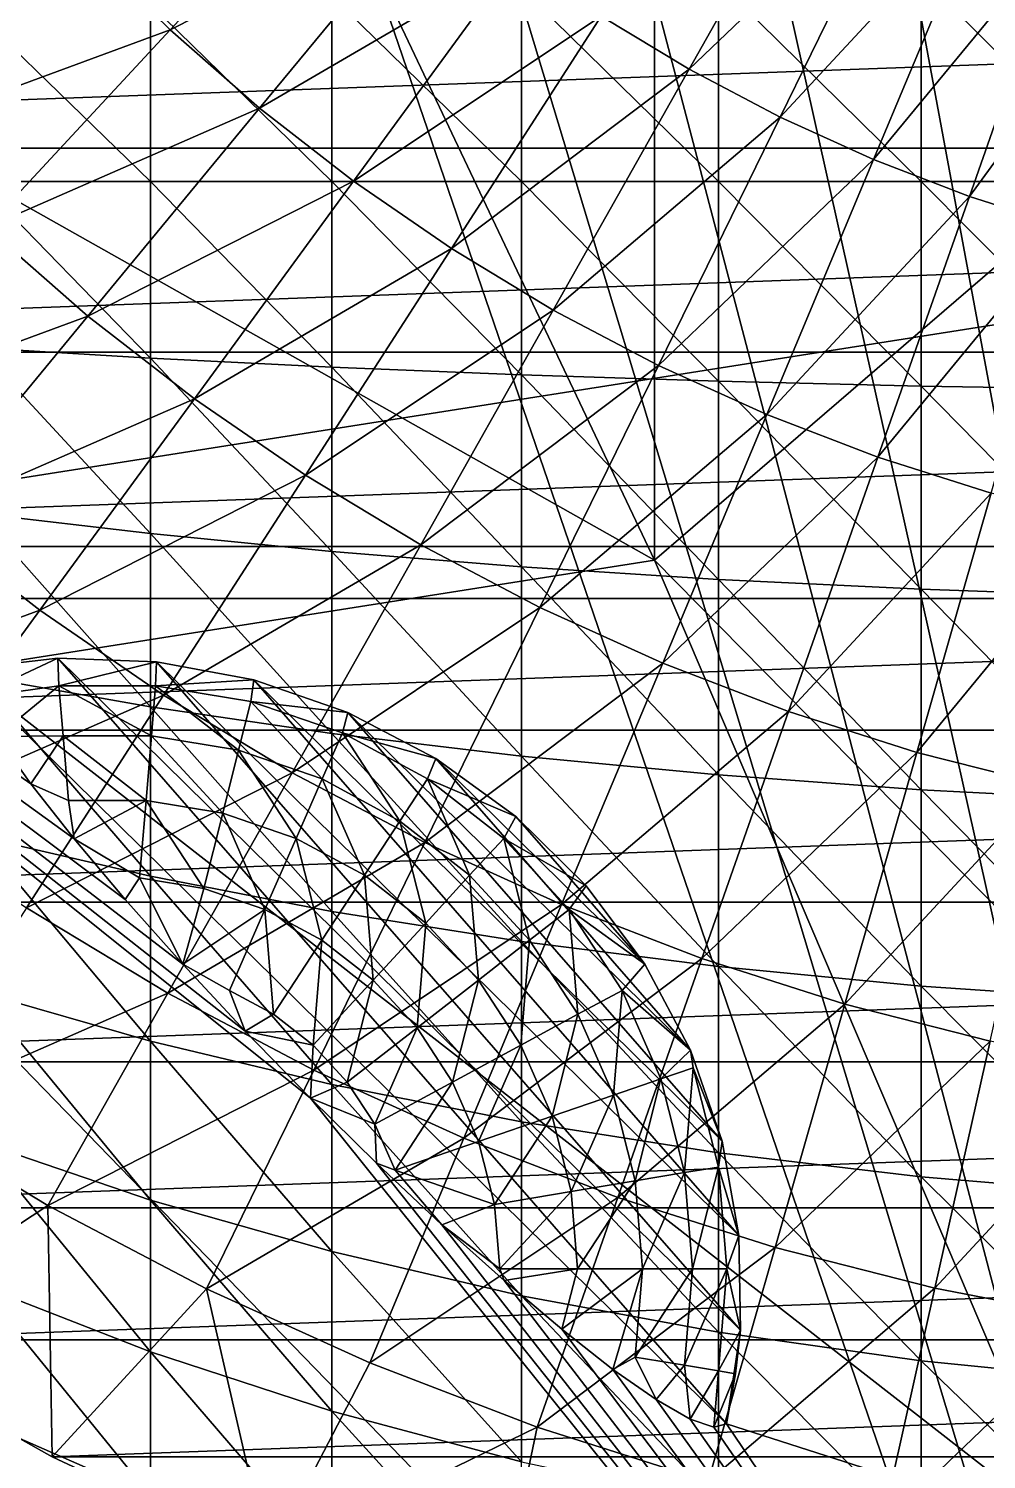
# Model space of a CAD drawing. Header units: metres. Extents: x -4.09 to 4.09, y -3.78 to 3.78.
# Drawn here: x -1.46 to -0.594, y -1.812 to -0.519 of the extents above; entities that cross this region are included whole.
import ezdxf

# ---------------------------------------------------------------- set-up
doc = ezdxf.new("R2010")
doc.units = ezdxf.units.M

msp = doc.modelspace()

# ---------------------------------------------------------------- linework, layer by layer
at = {"layer": 'statue_1', "color": 253}
for points in [[(-2.176662, 2.430878, 9.351602), (2.236946, 2.430878, 9.351602), (2.216392, -1.034236, 9.351602)], [(-2.157675, -1.034236, 9.351602), (-2.176662, 2.430878, 9.351602), (2.216392, -1.034236, 9.351602)], [(-0.721711, 2.184135, 19.965612), (-0.511846, 2.222768, 19.96899), (-0.086352, -3.568463, 19.462326)], [(-0.928254, 2.130369, 19.960907), (-0.721711, 2.184135, 19.965612), (-0.086352, -3.568463, 19.462326)], [(-1.130223, 2.061719, 19.954901), (-0.928254, 2.130369, 19.960907), (-0.086352, -3.568463, 19.462326)], [(-1.326677, 1.978532, 19.947624), (-1.130223, 2.061719, 19.954901), (-0.086352, -3.568463, 19.462326)], [(-1.516551, 1.881307, 19.939117), (-1.326677, 1.978532, 19.947624), (-0.086352, -3.568463, 19.462326)], [(-1.698718, 1.770547, 19.929426), (-1.516551, 1.881307, 19.939117), (-0.086352, -3.568463, 19.462326)], [(-1.872362, 1.646816, 19.918602), (-1.698718, 1.770547, 19.929426), (-0.086352, -3.568463, 19.462326)], [(-2.852064, -1.597279, 19.634781), (-1.872362, 1.646816, 19.918602), (-0.086352, -3.568463, 19.462326)], [(-0.120316, 1.510739, 20.097628), (-2.264017, -0.600407, 19.72538), (-2.264268, -0.634058, 19.72057)], [(-0.053453, 1.509987, 20.101959), (-0.120316, 1.510739, 20.097628), (-2.264268, -0.634058, 19.72057)], [(-2.258753, -0.639698, 19.720448), (-0.053453, 1.509987, 20.101959), (-2.264268, -0.634058, 19.72057)], [(-2.264017, -0.600407, 19.72538), (-0.120316, 1.510739, 20.097628), (-2.254116, -0.42692, 19.755968)], [(-2.258753, -0.639698, 19.720448), (-2.253239, -0.645307, 19.720566), (-0.053453, 1.509987, 20.101959)], [(-2.253239, -0.645307, 19.720566), (-2.247724, -0.650978, 19.720924), (-0.053453, 1.509987, 20.101959)], [(-0.053453, 1.509987, 20.101959), (-2.247724, -0.650978, 19.720924), (0.124578, 1.495825, 20.124771)], [(0.301167, 1.467062, 20.14677), (0.124578, 1.495825, 20.124771), (-2.247724, -0.650978, 19.720924)], [(0.475125, 1.423885, 20.167812), (0.301167, 1.467062, 20.14677), (-2.247724, -0.650978, 19.720924)], [(0.645385, 1.366579, 20.187757), (0.475125, 1.423885, 20.167812), (-2.247724, -0.650978, 19.720924)], [(0.810695, 1.295517, 20.20647), (0.645385, 1.366579, 20.187757), (-2.247724, -0.650978, 19.720924)], [(0.969989, 1.211201, 20.223824), (0.810695, 1.295517, 20.20647), (-2.247724, -0.650978, 19.720924)], [(1.122264, 1.114196, 20.239704), (0.969989, 1.211201, 20.223824), (-2.247724, -0.650978, 19.720924)], [(1.266393, 1.005159, 20.254005), (1.122264, 1.114196, 20.239704), (-2.247724, -0.650978, 19.720924)], [(1.401436, 0.88478, 20.266628), (1.266393, 1.005159, 20.254005), (-2.247724, -0.650978, 19.720924)], [(1.526577, 0.753905, 20.277493), (1.401436, 0.88478, 20.266628), (-2.247724, -0.650978, 19.720924)], [(-0.086352, -2.879025, 19.910021), (1.526577, 0.753905, 20.277493), (-2.247724, -0.650978, 19.720924)], [(-0.89429, 0.391671, 13.903325), (-0.89429, -0.999457, 13.903325), (-1.437844, 0.146119, 15.295901)], [(-0.518739, -1.380803, 13.903325), (-0.89429, -0.999457, 13.903325), (0.721648, 0.391671, 13.903325)], [(-0.89429, 0.391671, 13.903325), (0.721648, 0.391671, 13.903325), (-0.89429, -0.999457, 13.903325)], [(-0.89429, -0.999457, 13.903325), (-2.264268, -0.227238, 17.413246), (-1.437844, 0.146119, 15.295901)], [(3.348243, -0.166798, 15.068974), (-3.232, 0.082765, 16.714041), (-2.157675, -1.034236, 9.351602)], [(2.216392, -1.034236, 9.351602), (3.348243, -0.166798, 15.068974), (-2.157675, -1.034236, 9.351602)], [(-2.264268, -0.227238, 17.413246), (-0.89429, -0.999457, 13.903325), (-1.521439, -1.098279, 18.075314)], [(-0.942416, -0.508071, 1.334895), (-0.86302, -0.556041, 1.334895), (-0.737628, -0.333862, 1.419429)], [(-0.737628, -0.333862, 1.419429), (-0.86302, -0.556041, 1.334895), (-0.668759, -0.370083, 1.419429)], [(-1.408454, -0.44503, 1.23567), (-1.331941, -0.520447, 1.23567), (-1.161931, -0.337497, 1.334895)], [(-1.161931, -0.337497, 1.334895), (-1.331941, -0.520447, 1.23567), (-1.092122, -0.398627, 1.334895)], [(-1.480456, -0.365258, 1.23567), (-1.666007, -0.523048, 1.122091), (-1.408454, -0.44503, 1.23567)], [(-0.86302, -0.556041, 1.334895), (-0.780866, -0.599248, 1.334895), (-0.668759, -0.370083, 1.419429)], [(-0.780866, -0.599248, 1.334895), (-0.597885, -0.40223, 1.419429), (-0.668759, -0.370083, 1.419429)], [(-1.331941, -0.520447, 1.23567), (-1.251103, -0.591258, 1.23567), (-1.092122, -0.398627, 1.334895)], [(-1.251103, -0.591258, 1.23567), (-1.018867, -0.455558, 1.334895), (-1.092122, -0.398627, 1.334895)], [(-0.780866, -0.599248, 1.334895), (-0.696394, -0.637536, 1.334895), (-0.597885, -0.40223, 1.419429)], [(-0.597885, -0.40223, 1.419429), (-0.696394, -0.637536, 1.334895), (-0.525319, -0.430147, 1.419429)], [(-2.763894, -0.435097, 0.043246), (2.591253, -0.435097, 0.043246), (-2.665134, -0.627196, 0.043246)], [(2.492493, -0.627196, 0.043246), (-2.665134, -0.627196, 0.043246), (2.591253, -0.435097, 0.043246)], [(-0.609791, -0.670842, 1.334895), (-0.525319, -0.430147, 1.419429), (-0.696394, -0.637536, 1.334895)], [(-0.609791, -0.670842, 1.334895), (-0.451187, -0.45374, 1.419429), (-0.525319, -0.430147, 1.419429)], [(-1.666007, -0.523048, 1.122091), (-1.58448, -0.613442, 1.122091), (-1.408454, -0.44503, 1.23567)], [(-1.408454, -0.44503, 1.23567), (-1.58448, -0.613442, 1.122091), (-1.331941, -0.520447, 1.23567)], [(-1.251103, -0.591258, 1.23567), (-1.166317, -0.657182, 1.23567), (-1.018867, -0.455558, 1.334895)], [(-1.018867, -0.455558, 1.334895), (-1.166317, -0.657182, 1.23567), (-0.942416, -0.508071, 1.334895)], [(-0.609791, -0.670842, 1.334895), (-0.521371, -0.698979, 1.334895), (-0.451187, -0.45374, 1.419429)], [(-1.014293, -0.482629, 21.825294), (-0.836387, -0.657338, 21.901924), (-0.836387, -0.476895, 21.894463)], [(-0.653406, -0.657338, 21.956404), (-0.653406, -0.472414, 21.948753), (-0.836387, -0.476895, 21.894463)], [(-0.653406, -0.657338, 21.956404), (-0.836387, -0.476895, 21.894463), (-0.836387, -0.657338, 21.901924)], [(-0.46654, -0.657338, 21.995584), (-0.46654, -0.469156, 21.987801), (-0.653406, -0.472414, 21.948753)], [(-0.653406, -0.657338, 21.956404), (-0.46654, -0.657338, 21.995584), (-0.653406, -0.472414, 21.948753)], [(-1.3498, -0.497637, 21.644329), (-1.185806, -0.657338, 21.748665), (-1.185806, -0.489553, 21.741726)], [(-1.014293, -0.657338, 21.83252), (-1.014293, -0.482629, 21.825294), (-1.185806, -0.489553, 21.741726)], [(-1.014293, -0.657338, 21.83252), (-1.185806, -0.489553, 21.741726), (-1.185806, -0.657338, 21.748665)], [(-1.014293, -0.657338, 21.83252), (-0.836387, -0.657338, 21.901924), (-1.014293, -0.482629, 21.825294)], [(-1.3498, -0.657338, 21.650932), (-1.3498, -0.497637, 21.644329), (-1.505209, -0.506786, 21.533764)], [(-1.3498, -0.657338, 21.650932), (-1.185806, -0.657338, 21.748665), (-1.3498, -0.497637, 21.644329)], [(-1.3498, -0.657338, 21.650932), (-1.505209, -0.506786, 21.533764), (-1.505209, -0.657338, 21.539989)], [(-1.077709, -0.717998, 1.23567), (-0.942416, -0.508071, 1.334895), (-1.166317, -0.657182, 1.23567)], [(-1.077709, -0.717998, 1.23567), (-0.86302, -0.556041, 1.334895), (-0.942416, -0.508071, 1.334895)], [(-1.58448, -0.613442, 1.122091), (-1.497752, -0.698885, 1.122091), (-1.331941, -0.520447, 1.23567)], [(-1.497752, -0.698885, 1.122091), (-1.251103, -0.591258, 1.23567), (-1.331941, -0.520447, 1.23567)], [(-1.077709, -0.717998, 1.23567), (-0.98578, -0.77355, 1.23567), (-0.86302, -0.556041, 1.334895)], [(-0.98578, -0.77355, 1.23567), (-0.780866, -0.599248, 1.334895), (-0.86302, -0.556041, 1.334895)], [(-1.497752, -0.698885, 1.122091), (-1.406198, -0.779096, 1.122091), (-1.251103, -0.591258, 1.23567)], [(-1.251103, -0.591258, 1.23567), (-1.406198, -0.779096, 1.122091), (-1.166317, -0.657182, 1.23567)], [(-0.98578, -0.77355, 1.23567), (-0.890655, -0.823588, 1.23567), (-0.780866, -0.599248, 1.334895)], [(-0.780866, -0.599248, 1.334895), (-0.890655, -0.823588, 1.23567), (-0.696394, -0.637536, 1.334895)], [(-2.552651, -0.811556, 0.043246), (-2.665134, -0.627196, 0.043246), (2.492493, -0.627196, 0.043246)], [(2.379947, -0.811556, 0.043246), (-2.552651, -0.811556, 0.043246), (2.492493, -0.627196, 0.043246)], [(-0.890655, -0.823588, 1.23567), (-0.792835, -0.867955, 1.23567), (-0.696394, -0.637536, 1.334895)], [(-0.792835, -0.867955, 1.23567), (-0.609791, -0.670842, 1.334895), (-0.696394, -0.637536, 1.334895)], [(-2.247724, -0.650978, 19.720924), (-1.2642, -1.425076, 18.447083), (-1.205232, -1.485642, 18.451113)], [(-2.247724, -0.650978, 19.720924), (-1.320473, -1.364636, 18.428749), (-1.2642, -1.425076, 18.447083)], [(-2.247724, -0.650978, 19.720924), (-1.372547, -1.306138, 18.396658), (-1.320473, -1.364636, 18.428749)], [(-2.247724, -0.650978, 19.720924), (-1.418731, -1.251307, 18.351753), (-1.372547, -1.306138, 18.396658)], [(-2.247724, -0.650978, 19.720924), (-1.457772, -1.201739, 18.295361), (-1.418731, -1.251307, 18.351753)], [(-2.247724, -0.650978, 19.720924), (-1.488477, -1.158907, 18.229149), (-1.457772, -1.201739, 18.295361)], [(-2.247724, -0.650978, 19.720924), (-1.205232, -1.485642, 18.451113), (-0.086352, -2.879025, 19.910021)], [(-1.3498, -0.817039, 21.644329), (-1.505209, -0.657338, 21.539989), (-1.505209, -0.807859, 21.533764)], [(-1.3498, -0.817039, 21.644329), (-1.3498, -0.657338, 21.650932), (-1.505209, -0.657338, 21.539989)], [(-1.310008, -0.853792, 1.122091), (-1.166317, -0.657182, 1.23567), (-1.406198, -0.779096, 1.122091)], [(-1.3498, -0.657338, 21.650932), (-1.185806, -0.825092, 21.741726), (-1.185806, -0.657338, 21.748665)], [(-1.3498, -0.817039, 21.644329), (-1.185806, -0.825092, 21.741726), (-1.3498, -0.657338, 21.650932)], [(-1.310008, -0.853792, 1.122091), (-1.077709, -0.717998, 1.23567), (-1.166317, -0.657182, 1.23567)], [(-1.014293, -0.832016, 21.825294), (-1.185806, -0.657338, 21.748665), (-1.185806, -0.825092, 21.741726)], [(-1.014293, -0.832016, 21.825294), (-1.014293, -0.657338, 21.83252), (-1.185806, -0.657338, 21.748665)], [(-1.014293, -0.657338, 21.83252), (-0.836387, -0.83775, 21.894463), (-0.836387, -0.657338, 21.901924)], [(-1.014293, -0.832016, 21.825294), (-0.836387, -0.83775, 21.894463), (-1.014293, -0.657338, 21.83252)], [(-0.653406, -0.842262, 21.948753), (-0.836387, -0.657338, 21.901924), (-0.836387, -0.83775, 21.894463)], [(-0.653406, -0.842262, 21.948753), (-0.653406, -0.657338, 21.956404), (-0.836387, -0.657338, 21.901924)], [(-0.46654, -0.845489, 21.987801), (-0.46654, -0.657338, 21.995584), (-0.653406, -0.657338, 21.956404)], [(-0.653406, -0.842262, 21.948753), (-0.46654, -0.845489, 21.987801), (-0.653406, -0.657338, 21.956404)], [(-0.792835, -0.867955, 1.23567), (-0.692509, -0.906493, 1.23567), (-0.609791, -0.670842, 1.334895)], [(-0.609791, -0.670842, 1.334895), (-0.692509, -0.906493, 1.23567), (-0.521371, -0.698979, 1.334895)], [(-1.497752, -0.698885, 1.122091), (-1.658738, -0.872185, 0.994541), (-1.406198, -0.779096, 1.122091)], [(-0.590177, -0.939111, 1.23567), (-0.521371, -0.698979, 1.334895), (-0.692509, -0.906493, 1.23567)], [(-1.310008, -0.853792, 1.122091), (-1.209682, -0.922724, 1.122091), (-1.077709, -0.717998, 1.23567)], [(-1.077709, -0.717998, 1.23567), (-1.209682, -0.922724, 1.122091), (-0.98578, -0.77355, 1.23567)], [(-1.209682, -0.922724, 1.122091), (-1.10547, -0.985671, 1.122091), (-0.98578, -0.77355, 1.23567)], [(-0.98578, -0.77355, 1.23567), (-1.10547, -0.985671, 1.122091), (-0.890655, -0.823588, 1.23567)], [(-1.658738, -0.872185, 0.994541), (-1.556719, -0.961545, 0.994541), (-1.406198, -0.779096, 1.122091)], [(-1.556719, -0.961545, 0.994541), (-1.310008, -0.853792, 1.122091), (-1.406198, -0.779096, 1.122091)], [(-2.552651, -0.811556, 0.043246), (2.379947, -0.811556, 0.043246), (-2.426945, -0.987237, 0.043246)], [(2.254304, -0.987237, 0.043246), (-2.426945, -0.987237, 0.043246), (2.379947, -0.811556, 0.043246)], [(-1.3498, -0.975644, 21.624557), (-1.505209, -0.807859, 21.533764), (-1.505209, -0.957377, 21.515125)], [(-1.3498, -0.975644, 21.624557), (-1.3498, -0.817039, 21.644329), (-1.505209, -0.807859, 21.533764)], [(-1.3498, -0.817039, 21.644329), (-1.185806, -0.991718, 21.720957), (-1.185806, -0.825092, 21.741726)], [(-1.3498, -0.975644, 21.624557), (-1.185806, -0.991718, 21.720957), (-1.3498, -0.817039, 21.644329)], [(-1.014293, -1.005535, 21.803669), (-1.185806, -0.825092, 21.741726), (-1.185806, -0.991718, 21.720957)], [(-1.014293, -1.005535, 21.803669), (-1.014293, -0.832016, 21.825294), (-1.185806, -0.825092, 21.741726)], [(-1.10547, -0.985671, 1.122091), (-0.997749, -1.042351, 1.122091), (-0.890655, -0.823588, 1.23567)], [(-0.997749, -1.042351, 1.122091), (-0.792835, -0.867955, 1.23567), (-0.890655, -0.823588, 1.23567)], [(-1.014293, -0.832016, 21.825294), (-0.836387, -1.016972, 21.872124), (-0.836387, -0.83775, 21.894463)], [(-1.014293, -1.005535, 21.803669), (-0.836387, -1.016972, 21.872124), (-1.014293, -0.832016, 21.825294)], [(-0.653406, -1.025933, 21.925861), (-0.836387, -0.83775, 21.894463), (-0.836387, -1.016972, 21.872124)], [(-0.653406, -1.025933, 21.925861), (-0.653406, -0.842262, 21.948753), (-0.836387, -0.83775, 21.894463)], [(-0.46654, -1.032387, 21.964508), (-0.46654, -0.845489, 21.987801), (-0.653406, -0.842262, 21.948753)], [(-0.653406, -1.025933, 21.925861), (-0.46654, -1.032387, 21.964508), (-0.653406, -0.842262, 21.948753)], [(-1.556719, -0.961545, 0.994541), (-1.449625, -1.044763, 0.994541), (-1.310008, -0.853792, 1.122091)], [(-1.310008, -0.853792, 1.122091), (-1.449625, -1.044763, 0.994541), (-1.209682, -0.922724, 1.122091)], [(-0.997749, -1.042351, 1.122091), (-0.886832, -1.092639, 1.122091), (-0.792835, -0.867955, 1.23567)], [(-0.792835, -0.867955, 1.23567), (-0.886832, -1.092639, 1.122091), (-0.692509, -0.906493, 1.23567)], [(-0.773221, -1.136317, 1.122091), (-0.692509, -0.906493, 1.23567), (-0.886832, -1.092639, 1.122091)], [(-0.773221, -1.136317, 1.122091), (-0.590177, -0.939111, 1.23567), (-0.692509, -0.906493, 1.23567)], [(-1.337831, -1.121559, 0.994541), (-1.209682, -0.922724, 1.122091), (-1.449625, -1.044763, 0.994541)], [(-1.337831, -1.121559, 0.994541), (-1.10547, -0.985671, 1.122091), (-1.209682, -0.922724, 1.122091)], [(-0.773221, -1.136317, 1.122091), (-0.657229, -1.173258, 1.122091), (-0.590177, -0.939111, 1.23567)], [(-0.590177, -0.939111, 1.23567), (-0.657229, -1.173258, 1.122091), (-0.486028, -0.965649, 1.23567)], [(-1.556719, -0.961545, 0.994541), (-1.702352, -1.137977, 0.853454), (-1.449625, -1.044763, 0.994541)], [(-1.3498, -1.132087, 21.591755), (-1.505209, -0.957377, 21.515125), (-1.505209, -1.104859, 21.484207)], [(-1.3498, -1.132087, 21.591755), (-1.3498, -0.975644, 21.624557), (-1.505209, -0.957377, 21.515125)], [(-0.657229, -1.173258, 1.122091), (-0.539231, -1.203337, 1.122091), (-0.486028, -0.965649, 1.23567)], [(-1.3498, -0.975644, 21.624557), (-1.185806, -1.156087, 21.686499), (-1.185806, -0.991718, 21.720957)], [(-1.3498, -1.132087, 21.591755), (-1.185806, -1.156087, 21.686499), (-1.3498, -0.975644, 21.624557)], [(-2.288769, -1.153268, 0.043246), (-2.426945, -0.987237, 0.043246), (2.254304, -0.987237, 0.043246)], [(2.116128, -1.153268, 0.043246), (-2.288769, -1.153268, 0.043246), (2.254304, -0.987237, 0.043246)], [(-1.337831, -1.121559, 0.994541), (-1.221713, -1.191681, 0.994541), (-1.10547, -0.985671, 1.122091)], [(-1.221713, -1.191681, 0.994541), (-0.997749, -1.042351, 1.122091), (-1.10547, -0.985671, 1.122091)], [(-1.014293, -1.176673, 21.767788), (-1.185806, -0.991718, 21.720957), (-1.185806, -1.156087, 21.686499)], [(-1.014293, -1.176673, 21.767788), (-1.014293, -1.005535, 21.803669), (-1.185806, -0.991718, 21.720957)], [(-0.518739, -1.879678, 16.732563), (-1.521439, -1.098279, 18.075314), (-0.89429, -0.999457, 13.903325)], [(-1.014293, -1.005535, 21.803669), (-0.836387, -1.193686, 21.835068), (-0.836387, -1.016972, 21.872124)], [(-1.014293, -1.176673, 21.767788), (-0.836387, -1.193686, 21.835068), (-1.014293, -1.005535, 21.803669)], [(-0.518739, -1.380803, 13.903325), (-0.518739, -1.879678, 16.732563), (-0.89429, -0.999457, 13.903325)], [(-0.653406, -1.207065, 21.887878), (-0.836387, -1.016972, 21.872124), (-0.836387, -1.193686, 21.835068)], [(-0.653406, -1.207065, 21.887878), (-0.653406, -1.025933, 21.925861), (-0.836387, -1.016972, 21.872124)], [(-0.46654, -1.216684, 21.925861), (-0.46654, -1.032387, 21.964508), (-0.653406, -1.025933, 21.925861)], [(-0.653406, -1.207065, 21.887878), (-0.46654, -1.216684, 21.925861), (-0.653406, -1.025933, 21.925861)], [(-1.702352, -1.137977, 0.853454), (-1.584605, -1.229437, 0.853454), (-1.449625, -1.044763, 0.994541)], [(-1.337831, -1.121559, 0.994541), (-1.449625, -1.044763, 0.994541), (-1.584605, -1.229437, 0.853454)], [(-1.221713, -1.191681, 0.994541), (-1.10171, -1.254847, 0.994541), (-0.997749, -1.042351, 1.122091)], [(-0.997749, -1.042351, 1.122091), (-1.10171, -1.254847, 0.994541), (-0.886832, -1.092639, 1.122091)], [(-1.521439, -1.098279, 18.075314), (-1.433458, -1.088159, 18.089823), (-1.509909, -1.124066, 18.155071)], [(-1.521439, -1.098279, 18.075314), (-0.829181, -1.78001, 17.955105), (-1.433458, -1.088159, 18.089823)], [(-0.829181, -1.78001, 17.955105), (-1.521439, -1.098279, 18.075314), (-0.518739, -1.879678, 16.732563)], [(-1.509909, -1.124066, 18.155071), (-1.433458, -1.088159, 18.089823), (-1.432392, -1.113005, 18.157732)], [(-1.344348, -1.091386, 18.100367), (-1.432392, -1.113005, 18.157732), (-1.433458, -1.088159, 18.089823)], [(-1.433458, -1.088159, 18.089823), (-0.81671, -1.695506, 17.982727), (-1.344348, -1.091386, 18.100367)], [(-0.829181, -1.78001, 17.955105), (-0.81671, -1.695506, 17.982727), (-1.433458, -1.088159, 18.089823)], [(-1.345037, -1.113005, 18.157732), (-1.432392, -1.113005, 18.157732), (-1.344348, -1.091386, 18.100367)], [(-1.256304, -1.107836, 18.106689), (-1.345037, -1.113005, 18.157732), (-1.344348, -1.091386, 18.100367)], [(-0.818026, -1.609687, 18.008976), (-1.344348, -1.091386, 18.100367), (-0.81671, -1.695506, 17.982727)], [(-1.256304, -1.107836, 18.106689), (-1.344348, -1.091386, 18.100367), (-0.818026, -1.609687, 18.008976)], [(-1.10171, -1.254847, 0.994541), (-0.978198, -1.310838, 0.994541), (-0.886832, -1.092639, 1.122091)], [(-0.978198, -1.310838, 0.994541), (-0.773221, -1.136317, 1.122091), (-0.886832, -1.092639, 1.122091)], [(-1.3498, -1.285271, 21.546148), (-1.505209, -1.104859, 21.484207), (-1.505209, -1.249239, 21.441216)], [(-1.3498, -1.285271, 21.546148), (-1.3498, -1.132087, 21.591755), (-1.505209, -1.104859, 21.484207)], [(-1.345037, -1.113005, 18.157732), (-1.256304, -1.107836, 18.106689), (-1.258873, -1.127387, 18.157732)], [(-1.171456, -1.137194, 18.108641), (-1.258873, -1.127387, 18.157732), (-1.256304, -1.107836, 18.106689)], [(-1.256304, -1.107836, 18.106689), (-0.833191, -1.524557, 18.033211), (-1.171456, -1.137194, 18.108641)], [(-0.833191, -1.524557, 18.033211), (-1.256304, -1.107836, 18.106689), (-0.818026, -1.609687, 18.008976)], [(-1.461782, -1.313846, 0.853454), (-1.337831, -1.121559, 0.994541), (-1.584605, -1.229437, 0.853454)], [(-1.509909, -1.124066, 18.155071), (-1.432392, -1.113005, 18.157732), (-1.488477, -1.158907, 18.229149)], [(-1.432392, -1.113005, 18.157732), (-1.428632, -1.158249, 18.241619), (-1.488477, -1.158907, 18.229149)], [(-1.337831, -1.121559, 0.994541), (-1.461782, -1.313846, 0.853454), (-1.221713, -1.191681, 0.994541)], [(-1.432392, -1.113005, 18.157732), (-1.348797, -1.158249, 18.241619), (-1.428632, -1.158249, 18.241619)], [(-1.345037, -1.113005, 18.157732), (-1.348797, -1.158249, 18.241619), (-1.432392, -1.113005, 18.157732)], [(-1.345037, -1.113005, 18.157732), (-1.270028, -1.171378, 18.241619), (-1.348797, -1.158249, 18.241619)], [(-1.345037, -1.113005, 18.157732), (-1.258873, -1.127387, 18.157732), (-1.270028, -1.171378, 18.241619)], [(-1.3498, -1.132087, 21.591755), (-1.185806, -1.317011, 21.638584), (-1.185806, -1.156087, 21.686499)], [(-1.3498, -1.285271, 21.546148), (-1.185806, -1.317011, 21.638584), (-1.3498, -1.132087, 21.591755)], [(-1.258873, -1.127387, 18.157732), (-1.194517, -1.197321, 18.241619), (-1.270028, -1.171378, 18.241619)], [(-1.176281, -1.155743, 18.157732), (-1.258873, -1.127387, 18.157732), (-1.171456, -1.137194, 18.108641)], [(-1.176281, -1.155743, 18.157732), (-1.194517, -1.197321, 18.241619), (-1.258873, -1.127387, 18.157732)], [(-1.091934, -1.178678, 18.106173), (-1.176281, -1.155743, 18.157732), (-1.171456, -1.137194, 18.108641)], [(-0.861704, -1.442246, 18.05485), (-1.171456, -1.137194, 18.108641), (-0.833191, -1.524557, 18.033211)], [(-1.091934, -1.178678, 18.106173), (-1.171456, -1.137194, 18.108641), (-0.861704, -1.442246, 18.05485)], [(-0.978198, -1.310838, 0.994541), (-0.851615, -1.359529, 0.994541), (-0.773221, -1.136317, 1.122091)], [(-0.773221, -1.136317, 1.122091), (-0.851615, -1.359529, 0.994541), (-0.657229, -1.173258, 1.122091)], [(-2.288769, -1.153268, 0.043246), (2.116128, -1.153268, 0.043246), (-2.138875, -1.30877, 0.043246)], [(1.966171, -1.30877, 0.043246), (-2.138875, -1.30877, 0.043246), (2.116128, -1.153268, 0.043246)], [(-1.488477, -1.158907, 18.229149), (-1.428632, -1.158249, 18.241619), (-1.457772, -1.201739, 18.295361)], [(-1.423807, -1.216622, 18.316889), (-1.457772, -1.201739, 18.295361), (-1.428632, -1.158249, 18.241619)], [(-1.428632, -1.158249, 18.241619), (-1.348797, -1.158249, 18.241619), (-1.353623, -1.216622, 18.316889)], [(-1.423807, -1.216622, 18.316889), (-1.428632, -1.158249, 18.241619), (-1.353623, -1.216622, 18.316889)], [(-1.284441, -1.228183, 18.316889), (-1.353623, -1.216622, 18.316889), (-1.348797, -1.158249, 18.241619)], [(-1.270028, -1.171378, 18.241619), (-1.284441, -1.228183, 18.316889), (-1.348797, -1.158249, 18.241619)], [(-1.176281, -1.155743, 18.157732), (-1.124269, -1.235327, 18.241619), (-1.194517, -1.197321, 18.241619)], [(-1.014293, -1.344239, 21.717897), (-1.185806, -1.156087, 21.686499), (-1.185806, -1.317011, 21.638584)], [(-1.014293, -1.344239, 21.717897), (-1.014293, -1.176673, 21.767788), (-1.185806, -1.156087, 21.686499)], [(-1.176281, -1.155743, 18.157732), (-1.099454, -1.197321, 18.157732), (-1.124269, -1.235327, 18.241619)], [(-1.176281, -1.155743, 18.157732), (-1.091934, -1.178678, 18.106173), (-1.099454, -1.197321, 18.157732)], [(-1.218016, -1.250962, 18.316889), (-1.284441, -1.228183, 18.316889), (-1.270028, -1.171378, 18.241619)], [(-1.218016, -1.250962, 18.316889), (-1.270028, -1.171378, 18.241619), (-1.194517, -1.197321, 18.241619)], [(-0.722337, -1.400668, 0.994541), (-0.657229, -1.173258, 1.122091), (-0.851615, -1.359529, 0.994541)], [(-0.722337, -1.400668, 0.994541), (-0.539231, -1.203337, 1.122091), (-0.657229, -1.173258, 1.122091)], [(-1.019494, -1.231317, 18.099344), (-1.099454, -1.197321, 18.157732), (-1.091934, -1.178678, 18.106173)], [(-1.019494, -1.231317, 18.099344), (-1.091934, -1.178678, 18.106173), (-0.903, -1.36473, 18.073368)], [(-0.903, -1.36473, 18.073368), (-1.091934, -1.178678, 18.106173), (-0.861704, -1.442246, 18.05485)], [(-1.014293, -1.176673, 21.767788), (-0.836387, -1.366767, 21.783539), (-0.836387, -1.193686, 21.835068)], [(-1.014293, -1.344239, 21.717897), (-0.836387, -1.366767, 21.783539), (-1.014293, -1.176673, 21.767788)], [(-1.461782, -1.313846, 0.853454), (-1.334134, -1.390861, 0.853454), (-1.221713, -1.191681, 0.994541)], [(-1.457772, -1.201739, 18.295361), (-1.423807, -1.216622, 18.316889), (-1.418731, -1.251307, 18.351753)], [(-1.221713, -1.191681, 0.994541), (-1.334134, -1.390861, 0.853454), (-1.10171, -1.254847, 0.994541)], [(-1.156291, -1.284362, 18.316889), (-1.218016, -1.250962, 18.316889), (-1.194517, -1.197321, 18.241619)], [(-1.156291, -1.284362, 18.316889), (-1.194517, -1.197321, 18.241619), (-1.124269, -1.235327, 18.241619)], [(-1.099454, -1.197321, 18.157732), (-1.061291, -1.284362, 18.241619), (-1.124269, -1.235327, 18.241619)], [(-1.030523, -1.250962, 18.157732), (-1.099454, -1.197321, 18.157732), (-1.019494, -1.231317, 18.099344)], [(-1.030523, -1.250962, 18.157732), (-1.061291, -1.284362, 18.241619), (-1.099454, -1.197321, 18.157732)], [(-0.653406, -1.384469, 21.835068), (-0.836387, -1.193686, 21.835068), (-0.836387, -1.366767, 21.783539)], [(-0.653406, -1.384469, 21.835068), (-0.653406, -1.207065, 21.887878), (-0.836387, -1.193686, 21.835068)], [(-0.722337, -1.400668, 0.994541), (-0.590929, -1.434162, 0.994541), (-0.539231, -1.203337, 1.122091)], [(-0.46654, -1.39719, 21.872124), (-0.46654, -1.216684, 21.925861), (-0.653406, -1.207065, 21.887878)], [(-0.653406, -1.384469, 21.835068), (-0.46654, -1.39719, 21.872124), (-0.653406, -1.207065, 21.887878)], [(-1.423807, -1.216622, 18.316889), (-1.353623, -1.216622, 18.316889), (-1.418731, -1.251307, 18.351753)], [(-1.418731, -1.251307, 18.351753), (-1.353623, -1.216622, 18.316889), (-1.35945, -1.286556, 18.381489)], [(-1.301611, -1.296206, 18.381489), (-1.35945, -1.286556, 18.381489), (-1.353623, -1.216622, 18.316889)], [(-1.284441, -1.228183, 18.316889), (-1.301611, -1.296206, 18.381489), (-1.353623, -1.216622, 18.316889)], [(-1.284441, -1.228183, 18.316889), (-1.246215, -1.315225, 18.381489), (-1.301611, -1.296206, 18.381489)], [(-1.218016, -1.250962, 18.316889), (-1.246215, -1.315225, 18.381489), (-1.284441, -1.228183, 18.316889)], [(-1.100958, -1.327476, 18.316889), (-1.156291, -1.284362, 18.316889), (-1.124269, -1.235327, 18.241619)], [(-1.100958, -1.327476, 18.316889), (-1.124269, -1.235327, 18.241619), (-1.061291, -1.284362, 18.241619)], [(-0.956014, -1.293825, 18.088322), (-1.030523, -1.250962, 18.157732), (-1.019494, -1.231317, 18.099344)], [(-0.956014, -1.293825, 18.088322), (-1.019494, -1.231317, 18.099344), (-0.903, -1.36473, 18.073368)], [(-1.3498, -1.434162, 21.488045), (-1.505209, -1.249239, 21.441216), (-1.505209, -1.389608, 21.386446)], [(-1.3498, -1.434162, 21.488045), (-1.3498, -1.285271, 21.546148), (-1.505209, -1.249239, 21.441216)], [(-1.372547, -1.306138, 18.396658), (-1.418731, -1.251307, 18.351753), (-1.35945, -1.286556, 18.381489)], [(-1.194705, -1.343111, 18.381489), (-1.246215, -1.315225, 18.381489), (-1.218016, -1.250962, 18.316889)], [(-1.156291, -1.284362, 18.316889), (-1.194705, -1.343111, 18.381489), (-1.218016, -1.250962, 18.316889)], [(-1.030523, -1.250962, 18.157732), (-1.007212, -1.343111, 18.241619), (-1.061291, -1.284362, 18.241619)], [(-1.030523, -1.250962, 18.157732), (-0.971367, -1.315225, 18.157732), (-1.007212, -1.343111, 18.241619)], [(-1.030523, -1.250962, 18.157732), (-0.956014, -1.293825, 18.088322), (-0.971367, -1.315225, 18.157732)], [(-1.334134, -1.390861, 0.853454), (-1.202224, -1.460294, 0.853454), (-1.10171, -1.254847, 0.994541)], [(-1.202224, -1.460294, 0.853454), (-0.978198, -1.310838, 0.994541), (-1.10171, -1.254847, 0.994541)], [(-1.372547, -1.306138, 18.396658), (-1.35945, -1.286556, 18.381489), (-1.320473, -1.364636, 18.428749)], [(-1.320473, -1.364636, 18.428749), (-1.35945, -1.286556, 18.381489), (-1.301611, -1.296206, 18.381489)], [(-1.3498, -1.285271, 21.546148), (-1.185806, -1.473422, 21.577547), (-1.185806, -1.317011, 21.638584)], [(-1.3498, -1.434162, 21.488045), (-1.185806, -1.473422, 21.577547), (-1.3498, -1.285271, 21.546148)], [(-1.156291, -1.284362, 18.316889), (-1.148458, -1.37908, 18.381489), (-1.194705, -1.343111, 18.381489)], [(-1.100958, -1.327476, 18.316889), (-1.148458, -1.37908, 18.381489), (-1.156291, -1.284362, 18.316889)], [(-1.053396, -1.37908, 18.316889), (-1.100958, -1.327476, 18.316889), (-1.061291, -1.284362, 18.241619)], [(-1.007212, -1.343111, 18.241619), (-1.053396, -1.37908, 18.316889), (-1.061291, -1.284362, 18.241619)], [(-1.320473, -1.364636, 18.428749), (-1.301611, -1.296206, 18.381489), (-1.246215, -1.315225, 18.381489)], [(-0.903, -1.36473, 18.073368), (-0.971367, -1.315225, 18.157732), (-0.956014, -1.293825, 18.088322)], [(-1.977952, -1.452931, 0.043246), (-2.138875, -1.30877, 0.043246), (1.966171, -1.30877, 0.043246)], [(1.805311, -1.452931, 0.043246), (-1.977952, -1.452931, 0.043246), (1.966171, -1.30877, 0.043246)], [(-1.581033, -1.498864, 0.699304), (-1.334134, -1.390861, 0.853454), (-1.461782, -1.313846, 0.853454)], [(-1.278299, -1.388355, 18.433659), (-1.320473, -1.364636, 18.428749), (-1.246215, -1.315225, 18.381489)], [(-1.278299, -1.388355, 18.433659), (-1.246215, -1.315225, 18.381489), (-1.238382, -1.409943, 18.433659)], [(-1.194705, -1.343111, 18.381489), (-1.238382, -1.409943, 18.433659), (-1.246215, -1.315225, 18.381489)], [(-1.202224, -1.460294, 0.853454), (-1.066492, -1.521862, 0.853454), (-0.978198, -1.310838, 0.994541)], [(-1.014293, -1.507136, 21.654339), (-1.185806, -1.317011, 21.638584), (-1.185806, -1.473422, 21.577547)], [(-1.014293, -1.507136, 21.654339), (-1.014293, -1.344239, 21.717897), (-1.185806, -1.317011, 21.638584)], [(-0.978198, -1.310838, 0.994541), (-1.066492, -1.521862, 0.853454), (-0.851615, -1.359529, 0.994541)], [(-1.007212, -1.343111, 18.241619), (-0.971367, -1.315225, 18.157732), (-0.963534, -1.409943, 18.241619)], [(-0.923554, -1.388355, 18.157732), (-0.971367, -1.315225, 18.157732), (-0.903, -1.36473, 18.073368)], [(-0.923554, -1.388355, 18.157732), (-0.963534, -1.409943, 18.241619), (-0.971367, -1.315225, 18.157732)], [(-1.100958, -1.327476, 18.316889), (-1.108791, -1.422194, 18.381489), (-1.148458, -1.37908, 18.381489)], [(-1.053396, -1.37908, 18.316889), (-1.108791, -1.422194, 18.381489), (-1.100958, -1.327476, 18.316889)], [(-1.202538, -1.437828, 18.433659), (-1.238382, -1.409943, 18.433659), (-1.194705, -1.343111, 18.381489)], [(-1.202538, -1.437828, 18.433659), (-1.194705, -1.343111, 18.381489), (-1.148458, -1.37908, 18.381489)], [(-1.015045, -1.437828, 18.316889), (-1.053396, -1.37908, 18.316889), (-1.007212, -1.343111, 18.241619)], [(-1.015045, -1.437828, 18.316889), (-1.007212, -1.343111, 18.241619), (-0.963534, -1.409943, 18.241619)], [(-1.014293, -1.344239, 21.717897), (-0.836387, -1.53499, 21.717897), (-0.836387, -1.366767, 21.783539)], [(-1.014293, -1.507136, 21.654339), (-0.836387, -1.53499, 21.717897), (-1.014293, -1.344239, 21.717897)], [(-1.320473, -1.364636, 18.428749), (-1.278299, -1.388355, 18.433659), (-1.2642, -1.425076, 18.447083)], [(-1.066492, -1.521862, 0.853454), (-0.927377, -1.575346, 0.853454), (-0.851615, -1.359529, 0.994541)], [(-0.722337, -1.400668, 0.994541), (-0.851615, -1.359529, 0.994541), (-0.927377, -1.575346, 0.853454)], [(-0.861704, -1.442246, 18.05485), (-0.923554, -1.388355, 18.157732), (-0.903, -1.36473, 18.073368)], [(-0.653406, -1.556892, 21.767788), (-0.836387, -1.366767, 21.783539), (-0.836387, -1.53499, 21.717897)], [(-0.653406, -1.556892, 21.767788), (-0.653406, -1.384469, 21.835068), (-0.836387, -1.366767, 21.783539)], [(-1.202538, -1.437828, 18.433659), (-1.148458, -1.37908, 18.381489), (-1.171832, -1.471229, 18.433659)], [(-1.148458, -1.37908, 18.381489), (-1.108791, -1.422194, 18.381489), (-1.171832, -1.471229, 18.433659)], [(-1.108791, -1.422194, 18.381489), (-1.053396, -1.37908, 18.316889), (-1.076769, -1.471229, 18.381489)], [(-1.015045, -1.437828, 18.316889), (-1.076769, -1.471229, 18.381489), (-1.053396, -1.37908, 18.316889)], [(-1.442356, -1.582584, 0.699304), (-1.334134, -1.390861, 0.853454), (-1.581033, -1.498864, 0.699304)], [(-1.3498, -1.57779, 21.417847), (-1.505209, -1.389608, 21.386446), (-1.505209, -1.524964, 21.320274)], [(-1.3498, -1.57779, 21.417847), (-1.3498, -1.434162, 21.488045), (-1.505209, -1.389608, 21.386446)], [(-1.442356, -1.582584, 0.699304), (-1.202224, -1.460294, 0.853454), (-1.334134, -1.390861, 0.853454)], [(-1.2642, -1.425076, 18.447083), (-1.278299, -1.388355, 18.433659), (-1.238382, -1.409943, 18.433659)], [(-0.93145, -1.483072, 18.241619), (-0.963534, -1.409943, 18.241619), (-0.923554, -1.388355, 18.157732)], [(-0.888524, -1.468346, 18.157732), (-0.93145, -1.483072, 18.241619), (-0.923554, -1.388355, 18.157732)], [(-0.888524, -1.468346, 18.157732), (-0.923554, -1.388355, 18.157732), (-0.861704, -1.442246, 18.05485)], [(-0.46654, -1.57262, 21.803669), (-0.46654, -1.39719, 21.872124), (-0.653406, -1.384469, 21.835068)], [(-0.653406, -1.556892, 21.767788), (-0.46654, -1.57262, 21.803669), (-0.653406, -1.384469, 21.835068)], [(-0.785315, -1.620559, 0.853454), (-0.722337, -1.400668, 0.994541), (-0.927377, -1.575346, 0.853454)], [(-0.722337, -1.400668, 0.994541), (-0.785315, -1.620559, 0.853454), (-0.590929, -1.434162, 0.994541)], [(-1.202538, -1.437828, 18.433659), (-1.2642, -1.425076, 18.447083), (-1.238382, -1.409943, 18.433659)], [(-1.015045, -1.437828, 18.316889), (-0.963534, -1.409943, 18.241619), (-0.986845, -1.502091, 18.316889)], [(-0.93145, -1.483072, 18.241619), (-0.986845, -1.502091, 18.316889), (-0.963534, -1.409943, 18.241619)], [(-1.3498, -1.434162, 21.488045), (-1.185806, -1.624288, 21.503799), (-1.185806, -1.473422, 21.577547)], [(-1.3498, -1.57779, 21.417847), (-1.185806, -1.624288, 21.503799), (-1.3498, -1.434162, 21.488045)], [(-1.2642, -1.425076, 18.447083), (-1.202538, -1.437828, 18.433659), (-1.205232, -1.485642, 18.451113)], [(-1.146954, -1.509235, 18.433659), (-1.171832, -1.471229, 18.433659), (-1.108791, -1.422194, 18.381489)], [(-1.146954, -1.509235, 18.433659), (-1.108791, -1.422194, 18.381489), (-1.076769, -1.471229, 18.381489)], [(-0.785315, -1.620559, 0.853454), (-0.640873, -1.657375, 0.853454), (-0.590929, -1.434162, 0.994541)], [(-0.590929, -1.434162, 0.994541), (-0.640873, -1.657375, 0.853454), (-0.457766, -1.459886, 0.994541)], [(-1.202538, -1.437828, 18.433659), (-1.171832, -1.471229, 18.433659), (-1.205232, -1.485642, 18.451113)], [(-1.076769, -1.471229, 18.381489), (-1.015045, -1.437828, 18.316889), (-1.053208, -1.524901, 18.381489)], [(-1.015045, -1.437828, 18.316889), (-0.986845, -1.502091, 18.316889), (-1.053208, -1.524901, 18.381489)], [(-0.859197, -1.458289, 18.067518), (-0.888524, -1.468346, 18.157732), (-0.861704, -1.442246, 18.05485)], [(-0.833191, -1.524557, 18.033211), (-0.859197, -1.458289, 18.067518), (-0.861704, -1.442246, 18.05485)], [(-1.977952, -1.452931, 0.043246), (1.805311, -1.452931, 0.043246), (-1.807003, -1.584934, 0.043246)], [(1.634361, -1.584934, 0.043246), (-1.807003, -1.584934, 0.043246), (1.805311, -1.452931, 0.043246)], [(-1.442356, -1.582584, 0.699304), (-1.299042, -1.658033, 0.699304), (-1.202224, -1.460294, 0.853454)], [(-1.202224, -1.460294, 0.853454), (-1.299042, -1.658033, 0.699304), (-1.066492, -1.521862, 0.853454)], [(-0.859197, -1.458289, 18.067518), (-0.86703, -1.553006, 18.157732), (-0.888524, -1.468346, 18.157732)], [(-0.859197, -1.458289, 18.067518), (-0.836513, -1.54793, 18.067518), (-0.86703, -1.553006, 18.157732)], [(-0.859197, -1.458289, 18.067518), (-0.833191, -1.524557, 18.033211), (-0.836513, -1.54793, 18.067518)], [(-0.640873, -1.657375, 0.853454), (-0.494551, -1.685668, 0.853454), (-0.457766, -1.459886, 0.994541)], [(-1.146954, -1.509235, 18.433659), (-1.205232, -1.485642, 18.451113), (-1.171832, -1.471229, 18.433659)], [(-1.014293, -1.664205, 21.577547), (-1.185806, -1.473422, 21.577547), (-1.185806, -1.624288, 21.503799)], [(-1.014293, -1.664205, 21.577547), (-1.014293, -1.507136, 21.654339), (-1.185806, -1.473422, 21.577547)], [(-1.128719, -1.550813, 18.433659), (-1.146954, -1.509235, 18.433659), (-1.076769, -1.471229, 18.381489)], [(-1.128719, -1.550813, 18.433659), (-1.076769, -1.471229, 18.381489), (-1.053208, -1.524901, 18.381489)], [(-0.888524, -1.468346, 18.157732), (-0.911836, -1.560495, 18.241619), (-0.93145, -1.483072, 18.241619)], [(-0.888524, -1.468346, 18.157732), (-0.86703, -1.553006, 18.157732), (-0.911836, -1.560495, 18.241619)], [(-1.205232, -1.485642, 18.451113), (-1.145387, -1.544547, 18.440723), (-0.086352, -2.879025, 19.910021)], [(-1.205232, -1.485642, 18.451113), (-1.146954, -1.509235, 18.433659), (-1.145387, -1.544547, 18.440723)], [(-0.969613, -1.570145, 18.316889), (-0.986845, -1.502091, 18.316889), (-0.93145, -1.483072, 18.241619)], [(-0.969613, -1.570145, 18.316889), (-0.93145, -1.483072, 18.241619), (-0.911836, -1.560495, 18.241619)], [(-1.442356, -1.582584, 0.699304), (-1.581033, -1.498864, 0.699304), (-1.626841, -1.704123, 0.543128)], [(-1.128719, -1.550813, 18.433659), (-1.145387, -1.544547, 18.440723), (-1.146954, -1.509235, 18.433659)], [(-1.038857, -1.581676, 18.381489), (-1.053208, -1.524901, 18.381489), (-0.986845, -1.502091, 18.316889)], [(-0.969613, -1.570145, 18.316889), (-1.038857, -1.581676, 18.381489), (-0.986845, -1.502091, 18.316889)], [(-1.014293, -1.507136, 21.654339), (-0.836387, -1.697229, 21.638584), (-0.836387, -1.53499, 21.717897)], [(-1.014293, -1.664205, 21.577547), (-0.836387, -1.697229, 21.638584), (-1.014293, -1.507136, 21.654339)], [(-1.3498, -1.715089, 21.336025), (-1.505209, -1.524964, 21.320274), (-1.505209, -1.654398, 21.243149)], [(-1.3498, -1.715089, 21.336025), (-1.3498, -1.57779, 21.417847), (-1.505209, -1.524964, 21.320274)], [(-1.151466, -1.724927, 0.699304), (-1.066492, -1.521862, 0.853454), (-1.299042, -1.658033, 0.699304)], [(-1.151466, -1.724927, 0.699304), (-0.927377, -1.575346, 0.853454), (-1.066492, -1.521862, 0.853454)], [(-1.128719, -1.550813, 18.433659), (-1.053208, -1.524901, 18.381489), (-1.038857, -1.581676, 18.381489)], [(-0.833191, -1.524557, 18.033211), (-0.818026, -1.609687, 18.008976), (-0.836513, -1.54793, 18.067518)], [(-0.653406, -1.723173, 21.686499), (-0.836387, -1.53499, 21.717897), (-0.836387, -1.697229, 21.638584)], [(-0.653406, -1.723173, 21.686499), (-0.653406, -1.556892, 21.767788), (-0.836387, -1.53499, 21.717897)], [(-1.145387, -1.544547, 18.440723), (-1.08642, -1.600099, 18.41622), (-0.086352, -2.879025, 19.910021)], [(-1.145387, -1.544547, 18.440723), (-1.128719, -1.550813, 18.433659), (-1.08642, -1.600099, 18.41622)], [(-1.128719, -1.550813, 18.433659), (-1.038857, -1.581676, 18.381489), (-1.08642, -1.600099, 18.41622)], [(-0.859824, -1.640079, 18.157732), (-0.86703, -1.553006, 18.157732), (-0.836513, -1.54793, 18.067518)], [(-0.828867, -1.640079, 18.067518), (-0.859824, -1.640079, 18.157732), (-0.836513, -1.54793, 18.067518)], [(-0.828867, -1.640079, 18.067518), (-0.836513, -1.54793, 18.067518), (-0.818026, -1.609687, 18.008976)], [(-0.963847, -1.640079, 18.316889), (-0.969613, -1.570145, 18.316889), (-0.911836, -1.560495, 18.241619)], [(-0.963847, -1.640079, 18.316889), (-0.911836, -1.560495, 18.241619), (-0.905256, -1.640079, 18.241619)], [(-0.905256, -1.640079, 18.241619), (-0.911836, -1.560495, 18.241619), (-0.86703, -1.553006, 18.157732)], [(-0.859824, -1.640079, 18.157732), (-0.905256, -1.640079, 18.241619), (-0.86703, -1.553006, 18.157732)], [(-0.46654, -1.741815, 21.720957), (-0.46654, -1.57262, 21.803669), (-0.653406, -1.556892, 21.767788)], [(-0.653406, -1.723173, 21.686499), (-0.46654, -1.741815, 21.720957), (-0.653406, -1.556892, 21.767788)], [(-1.000318, -1.783049, 0.699304), (-0.927377, -1.575346, 0.853454), (-1.151466, -1.724927, 0.699304)], [(-1.038857, -1.581676, 18.381489), (-0.969613, -1.570145, 18.316889), (-1.033969, -1.640079, 18.381489)], [(-0.963847, -1.640079, 18.316889), (-1.033969, -1.640079, 18.381489), (-0.969613, -1.570145, 18.316889)], [(-1.000318, -1.783049, 0.699304), (-0.785315, -1.620559, 0.853454), (-0.927377, -1.575346, 0.853454)], [(-1.626841, -1.704123, 0.043246), (-1.807003, -1.584934, 0.043246), (1.634361, -1.584934, 0.043246)], [(-1.438471, -1.809838, 0.543128), (-1.442356, -1.582584, 0.699304), (-1.626841, -1.704123, 0.543128)], [(1.4542, -1.704123, 0.043246), (-1.626841, -1.704123, 0.043246), (1.634361, -1.584934, 0.043246)], [(-1.442356, -1.582584, 0.699304), (-1.438471, -1.809838, 0.543128), (-1.299042, -1.658033, 0.699304)], [(-1.3498, -1.57779, 21.417847), (-1.185806, -1.768542, 21.417847), (-1.185806, -1.624288, 21.503799)], [(-1.3498, -1.715089, 21.336025), (-1.185806, -1.768542, 21.417847), (-1.3498, -1.57779, 21.417847)], [(-1.08642, -1.600099, 18.41622), (-1.038857, -1.581676, 18.381489), (-1.033969, -1.640079, 18.381489)], [(-2.7758, -1.795895, 19.617405), (-2.852064, -1.597279, 19.634781), (-0.086352, -3.568463, 19.462326)], [(-1.08642, -1.600099, 18.41622), (-1.030147, -1.650607, 18.378326), (-0.086352, -2.879025, 19.910021)], [(-1.08642, -1.600099, 18.41622), (-1.033969, -1.640079, 18.381489), (-1.030147, -1.650607, 18.378326)], [(-0.81671, -1.695506, 17.982727), (-0.828867, -1.640079, 18.067518), (-0.818026, -1.609687, 18.008976)], [(-1.014293, -1.814413, 21.488045), (-1.185806, -1.624288, 21.503799), (-1.185806, -1.768542, 21.417847)], [(-1.014293, -1.814413, 21.488045), (-1.014293, -1.664205, 21.577547), (-1.185806, -1.624288, 21.503799)], [(-1.000318, -1.783049, 0.699304), (-0.845912, -1.832209, 0.699304), (-0.785315, -1.620559, 0.853454)], [(-0.845912, -1.832209, 0.699304), (-0.640873, -1.657375, 0.853454), (-0.785315, -1.620559, 0.853454)], [(-0.963847, -1.640079, 18.316889), (-1.030147, -1.650607, 18.378326), (-1.033969, -1.640079, 18.381489)], [(-1.030147, -1.650607, 18.378326), (-0.963847, -1.640079, 18.316889), (-0.978072, -1.694597, 18.328161)], [(-0.931888, -1.730786, 18.267206), (-0.978072, -1.694597, 18.328161), (-0.905256, -1.640079, 18.241619)], [(-0.963847, -1.640079, 18.316889), (-0.905256, -1.640079, 18.241619), (-0.978072, -1.694597, 18.328161)], [(-0.911836, -1.719632, 18.241619), (-0.931888, -1.730786, 18.267206), (-0.905256, -1.640079, 18.241619)], [(-0.911836, -1.719632, 18.241619), (-0.859824, -1.640079, 18.157732), (-0.86703, -1.727121, 18.157732)], [(-0.911836, -1.719632, 18.241619), (-0.905256, -1.640079, 18.241619), (-0.859824, -1.640079, 18.157732)], [(-0.828867, -1.640079, 18.067518), (-0.86703, -1.727121, 18.157732), (-0.859824, -1.640079, 18.157732)], [(-0.836513, -1.732228, 18.067518), (-0.86703, -1.727121, 18.157732), (-0.828867, -1.640079, 18.067518)], [(-0.81671, -1.695506, 17.982727), (-0.836513, -1.732228, 18.067518), (-0.828867, -1.640079, 18.067518)], [(-1.3498, -1.845181, 21.243149), (-1.505209, -1.654398, 21.243149), (-1.505209, -1.777033, 21.155598)], [(-1.3498, -1.845181, 21.243149), (-1.3498, -1.715089, 21.336025), (-1.505209, -1.654398, 21.243149)], [(-1.030147, -1.650607, 18.378326), (-0.978072, -1.694597, 18.328161), (-0.086352, -2.879025, 19.910021)], [(-1.242894, -1.901517, 0.543128), (-1.299042, -1.658033, 0.699304), (-1.438471, -1.809838, 0.543128)], [(-1.242894, -1.901517, 0.543128), (-1.151466, -1.724927, 0.699304), (-1.299042, -1.658033, 0.699304)], [(-1.014293, -1.664205, 21.577547), (-0.836387, -1.852356, 21.546148), (-0.836387, -1.697229, 21.638584)], [(-1.014293, -1.814413, 21.488045), (-0.836387, -1.852356, 21.546148), (-1.014293, -1.664205, 21.577547)], [(-0.689, -1.872221, 0.699304), (-0.640873, -1.657375, 0.853454), (-0.845912, -1.832209, 0.699304)], [(-0.689, -1.872221, 0.699304), (-0.494551, -1.685668, 0.853454), (-0.640873, -1.657375, 0.853454)], [(-0.689, -1.872221, 0.699304), (-0.529956, -1.902958, 0.699304), (-0.494551, -1.685668, 0.853454)], [(-1.438471, -1.809838, 0.543128), (-1.626841, -1.704123, 0.543128), (-1.626841, -1.704123, 0.043246)], [(-1.438471, -1.809838, 0.043246), (-1.438471, -1.809838, 0.543128), (-1.626841, -1.704123, 0.043246)], [(-1.626841, -1.704123, 0.043246), (1.4542, -1.704123, 0.043246), (-1.438471, -1.809838, 0.043246)], [(1.265829, -1.809838, 0.043246), (-1.438471, -1.809838, 0.043246), (1.4542, -1.704123, 0.043246)], [(-0.978072, -1.694597, 18.328161), (-0.931888, -1.730786, 18.267206), (-0.086352, -2.879025, 19.910021)], [(-0.81671, -1.695506, 17.982727), (-0.821034, -1.734797, 17.973436), (-0.836513, -1.732228, 18.067518)], [(-0.653406, -1.882153, 21.591755), (-0.836387, -1.697229, 21.638584), (-0.836387, -1.852356, 21.546148)], [(-0.653406, -1.882153, 21.591755), (-0.653406, -1.723173, 21.686499), (-0.836387, -1.697229, 21.638584)], [(-0.81671, -1.695506, 17.982727), (-0.829181, -1.78001, 17.955105), (-0.821034, -1.734797, 17.973436)], [(-1.3498, -1.715089, 21.336025), (-1.185806, -1.905183, 21.320274), (-1.185806, -1.768542, 21.417847)], [(-1.3498, -1.845181, 21.243149), (-1.185806, -1.905183, 21.320274), (-1.3498, -1.715089, 21.336025)], [(-1.000318, -1.783049, 0.699304), (-1.151466, -1.724927, 0.699304), (-1.242894, -1.901517, 0.543128)], [(-0.931888, -1.730786, 18.267206), (-0.911836, -1.719632, 18.241619), (-0.892848, -1.758077, 18.197262)], [(-0.931888, -1.730786, 18.267206), (-0.892848, -1.758077, 18.197262), (-0.086352, -2.879025, 19.910021)], [(-0.911836, -1.719632, 18.241619), (-0.86703, -1.727121, 18.157732), (-0.892848, -1.758077, 18.197262)], [(-0.862143, -1.775686, 18.120394), (-0.892848, -1.758077, 18.197262), (-0.86703, -1.727121, 18.157732)], [(-0.836513, -1.732228, 18.067518), (-0.862143, -1.775686, 18.120394), (-0.86703, -1.727121, 18.157732)], [(-0.862143, -1.775686, 18.120394), (-0.836513, -1.732228, 18.067518), (-0.840711, -1.783049, 18.038872)], [(-0.840711, -1.783049, 18.038872), (-0.836513, -1.732228, 18.067518), (-0.821034, -1.734797, 17.973436)], [(-0.46654, -1.903585, 21.624557), (-0.46654, -1.741815, 21.720957), (-0.653406, -1.723173, 21.686499)], [(-0.653406, -1.882153, 21.591755), (-0.46654, -1.903585, 21.624557), (-0.653406, -1.723173, 21.686499)], [(-0.829181, -1.78001, 17.955105), (-0.840711, -1.783049, 18.038872), (-0.821034, -1.734797, 17.973436)], [(-0.892848, -1.758077, 18.197262), (-0.862143, -1.775686, 18.120394), (-0.086352, -2.879025, 19.910021)], [(-1.014293, -1.956693, 21.386446), (-1.185806, -1.768542, 21.417847), (-1.185806, -1.905183, 21.320274)], [(-1.014293, -1.956693, 21.386446), (-1.014293, -1.814413, 21.488045), (-1.185806, -1.768542, 21.417847)], [(-1.3498, -1.967127, 21.139845), (-1.505209, -1.777033, 21.155598), (-1.505209, -1.891992, 21.05822)], [(-1.3498, -1.967127, 21.139845), (-1.3498, -1.845181, 21.243149), (-1.505209, -1.777033, 21.155598)], [(-1.041176, -1.978688, 0.543128), (-1.000318, -1.783049, 0.699304), (-1.242894, -1.901517, 0.543128)], [(-1.000318, -1.783049, 0.699304), (-1.041176, -1.978688, 0.543128), (-0.845912, -1.832209, 0.699304)], [(-0.862143, -1.775686, 18.120394), (-0.840711, -1.783049, 18.038872), (-0.086352, -2.879025, 19.910021)], [(-0.840711, -1.783049, 18.038872), (-0.829181, -1.78001, 17.955105), (-0.086352, -2.879025, 19.910021)], [(-0.086352, -2.879025, 19.910021), (-0.829181, -1.78001, 17.955105), (-0.518739, -1.879678, 16.732563)], [(-2.685187, -1.988433, 19.600559), (-2.7758, -1.795895, 19.617405), (-0.086352, -3.568463, 19.462326)], [(-1.242894, -1.901517, 0.043246), (-1.242894, -1.901517, 0.543128), (-1.438471, -1.809838, 0.043246)], [(-1.438471, -1.809838, 0.543128), (-1.438471, -1.809838, 0.043246), (-1.242894, -1.901517, 0.543128)], [(-1.242894, -1.901517, 0.043246), (-1.438471, -1.809838, 0.043246), (1.265829, -1.809838, 0.043246)], [(1.070252, -1.901517, 0.043246), (-1.242894, -1.901517, 0.043246), (1.265829, -1.809838, 0.043246)]]:
    msp.add_3dface(points, dxfattribs=at)

doc.saveas('drawing.dxf')
